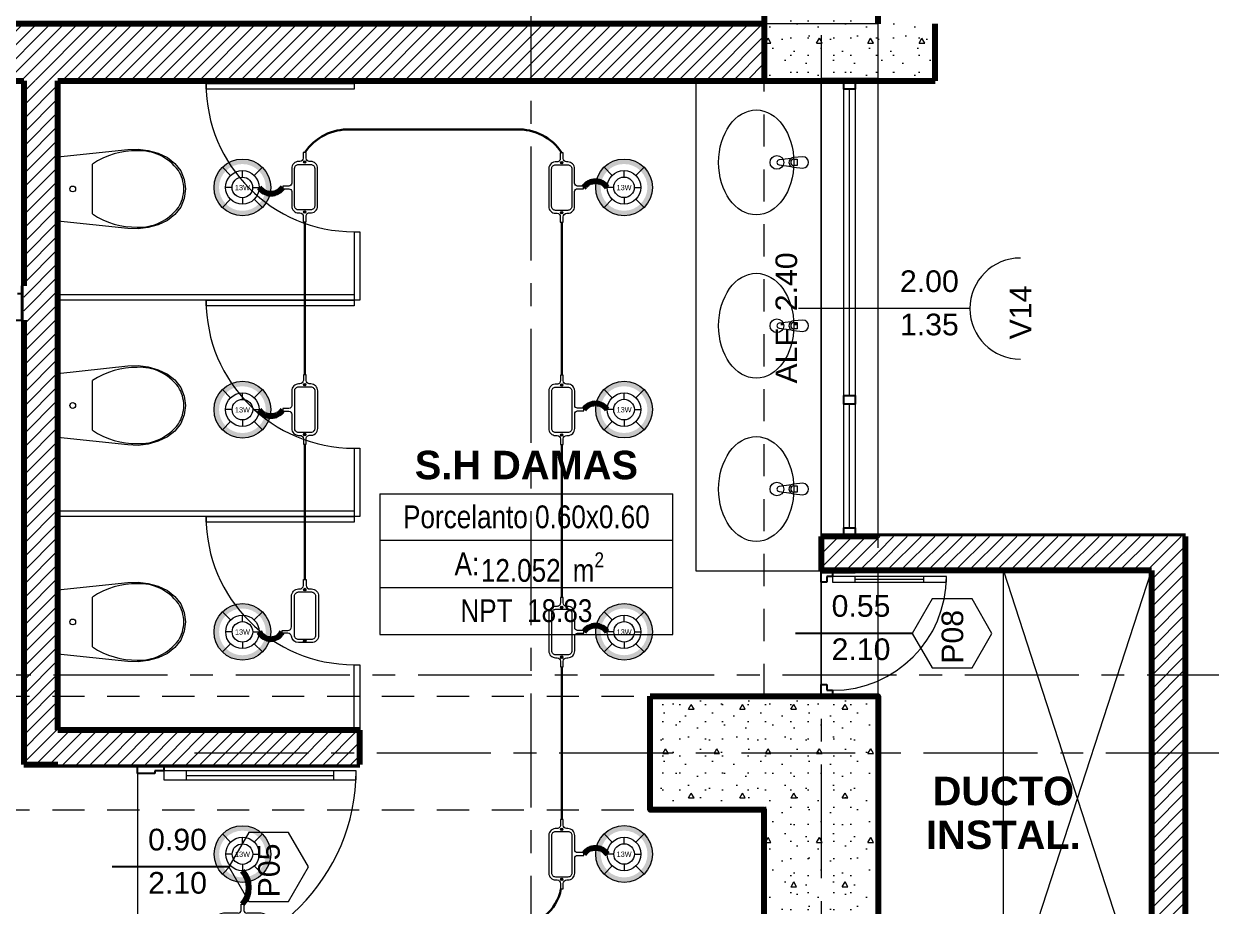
# Model space of a CAD drawing. Header units: inches. Extents: x -38 to 5698, y -33 to 92.
# Drawn here: x 417.82 to 423.03, y 16.48 to 20.35 of the extents above; entities that cross this region are included whole.
import ezdxf
from ezdxf.lldxf.tags import DXFTag

# ---------------------------------------------------------------- set-up
doc = ezdxf.new("R2010")
doc.units = ezdxf.units.IN
doc.header["$MEASUREMENT"] = 0
doc.set_wipeout_variables(frame=1)
for name, pattern in [('ACAD_ISO04W100', [30, 24, -3, 0, -3]), ('CONTINUA', [0]), ('Hidden Line', [0.195611, 0.141111, -0.0545]), ('Línea Oculta', [0.195611, 0.141111, -0.0545]), ('Punto & Raya', [0.65, 0.5, -0.075, 0, -0.075]), ('Wipeout_Contour', [1, 0, -1])]:
    doc.linetypes.add(name, pattern=pattern)
for name, color, linetype, lineweight in [('01 IE LUM LED AD DN570C', 1, 'Continuous', 13), ('ALUMBRADO_CONDUIT', 30, 'CONDUIT1', 30), ('Bancas', 1, 'Continuous', 13), ('CABLEADO EXT.', 3, 'PVCSUBT', 30), ('Simb_Alumbrado', 140, 'CONTINUA', 30)]:
    doc.layers.add(name, color=color, linetype=linetype, lineweight=lineweight)
for name, color, linetype in [('02 _ ARQ _ ALB _ Ejes Generales', 7, 'Continuous'), ('02 _ ARQ _ ZON _ Espacio.3D', 7, 'Continuous'), ('08 _ STR _ EXT _ 06 Columnas', 7, 'Continuous'), ('08 _ STR _ EXT _ 06 Elementos de Fachada', 7, 'Continuous'), ('08 _ STR _ EXT _ 07 Losa Aligerada', 7, 'Continuous'), ('08 _ STR _ EXT _ 09 Vigas', 7, 'Continuous'), ('Dibujo 2D - General', 7, 'Continuous'), ('Estructura - 04 MURO', 7, 'Continuous'), ('Interior - Sanitarios', 7, 'Continuous'), ('Marcador - Secciones', 251, 'Continuous'), ('Notas - Textos', 7, 'Continuous')]:
    doc.layers.add(name, color=color, linetype=linetype)
doc.styles.add('Estilo_Generado_4', font='swisse.ttf')
doc.styles.add('Estilo_Generado_8', font='arialbd.ttf')
doc.styles.add('Estilo_Generado_9', font='ARIALN.TTF')
doc.styles.add('{18b73a54-fa43-428c-adcb-c1c7bbdf2c84}', font='Simplex.shx')
tags = doc.linetypes.add('CONDUIT', pattern='A,1.5,-0.210535,["con",{18b73a54-fa43-428c-adcb-c1c7bbdf2c84},S=0.2,R=0,X=0,Y=-0.065594],-0.702384', length=2.412919).pattern_tags.tags
tags[6] = DXFTag(74, 10)
tags = doc.linetypes.add('CONDUIT1', pattern='A,1,-0.19772,["con",{18b73a54-fa43-428c-adcb-c1c7bbdf2c84},S=0.2,R=0,X=0,Y=-0.065594],-0.593642', length=1.791362).pattern_tags.tags
tags[6] = DXFTag(74, 10)
tags = doc.linetypes.add('PVCSUBT', pattern='A,0.6,-0.3,0.6,-0.075691,["PVC",Standard,S=0.2,R=0,X=0,Y=-0.093724],-0.621005', length=2.196696).pattern_tags.tags
tags[10] = DXFTag(74, 10)
pattern_1 = [(0, (370.00005, 6e-09), (0, 0.3897114), [0.024375, -0.200625]), (0, (370.11255, 0.19486), (0, 0.3897114), [0.024375, -0.200625]), (60, (370.00005, 6e-09), (-0.3375, 0.1948557), [0.024375, -0.200625]), (60, (370.22505, 6e-09), (-0.3375, 0.1948557), [0.024375, -0.200625]), (120, (370.02442, 6e-09), (0.3375, 0.1948557), [0.024375, -0.200625]), (120, (370.24942, 6e-09), (0.3375, 0.1948557), [0.024375, -0.200625]), (0, (370.00005, 0.0375), (0, 0.075), [0, -0.075, 0, -0.1125]), (45, (370.03755, 0.0375), (-0.05303301, 0.05303301), [0, -0.05625, 0, -0.09375])]
pattern_2 = [(45, (370.000046, 6e-09), (-0.030052038, 0.030052038), [])]

# ---------------------------------------------------------------- blocks, each defined once
blk = doc.blocks.new('LUM DN570C')
at = {"layer": '01 IE LUM LED AD DN570C'}
h = blk.add_hatch(color=256, dxfattribs=at)
edge = h.paths.add_edge_path()
edge.add_arc((0, 0), 0.1344, 0, 360)
edge = h.paths.add_edge_path(flags=17)
edge.add_arc((0, 0), 0.1108, 0, 360)
for p, q in [((-0.0561, 0.0563), (-0.0949, 0.0952)), ((0.0561, 0.0563), (0.0949, 0.0952)), ((-0.0561, -0.0563), (-0.0949, -0.0952)), ((0.0561, -0.0563), (0.0949, -0.0952))]:
    blk.add_line(p, q, dxfattribs=at)
at = {"layer": '01 IE LUM LED AD DN570C', "ltscale": 0.4}
for p, q in [((0, 0.0487), (0, 0.0795)), ((-0.0487, 0), (-0.0795, 0)), ((0.0487, 0), (0.0795, 0)), ((0, -0.0487), (0, -0.0795))]:
    blk.add_line(p, q, dxfattribs=at)
at = {"layer": '01 IE LUM LED AD DN570C'}
for radius in [0.1344, 0.0795]:
    blk.add_circle((0, 0), radius, dxfattribs=at)
at = {"layer": '01 IE LUM LED AD DN570C', "ltscale": 0.4}
blk.add_circle((0, 0), 0.0487, dxfattribs=at)
at = {"color": 1, "linetype": 'ByBlock', "lineweight": 80, "insert": (-0.0353, 0.0117), "char_height": 0.025, "width": 0.622217, "attachment_point": 1}
blk.add_mtext('13W ', dxfattribs=at)
blk = doc.blocks.new('oval t')
at = {"layer": 'Simb_Alumbrado', "lineweight": 13}
blk.add_lwpolyline([(0.0141, 0.0102, -0.414214), (0.0041, 0.0202), (0.0041, 0.0416), (-0.0056, 0.0416), (-0.0056, 0.0202, -0.414214), (-0.0156, 0.0102), (-0.0659, 0.0102, 0.414214), (-0.0899, -0.0138), (-0.0899, -0.0183, -0.414214), (-0.1019, -0.0303), (-0.1213, -0.0303), (-0.1213, -0.04), (-0.1016, -0.04, -0.451917), (-0.0897, -0.0535, 0.451917), (-0.0659, -0.0805), (0.0659, -0.0805, 0.414214), (0.0899, -0.0566), (0.0899, -0.0512, -0.398753), (0.1019, -0.0401), (0.1213, -0.0401), (0.1213, -0.0304), (0.1019, -0.0304, -0.368669), (0.0899, -0.0176), (0.0899, -0.0138, 0.414214), (0.0659, 0.0102), (0.0141, 0.0102)], format="xyb", dxfattribs=at)
blk.add_lwpolyline([(-0.0659, 0), (0.0659, 0, -0.414214), (0.0797, -0.0138), (0.0797, -0.0566, -0.414214), (0.0659, -0.0703), (-0.0659, -0.0703, -0.414214), (-0.0797, -0.0566), (-0.0797, -0.0138, -0.414214)], format="xyb", close=True, dxfattribs=at)
for points in [[(-0.0911, -0.0352), (-0.0828, -0.0352)], [(-0.0869, -0.031), (-0.0869, -0.0394)], [(0.0837, -0.0352), (0.0921, -0.0352)], [(0.0879, -0.031), (0.0879, -0.0394)]]:
    blk.add_lwpolyline(points, dxfattribs=at)
for centre in [(-0.0869, -0.0352), (0.0879, -0.0352)]:
    blk.add_circle(centre, 0.00419, dxfattribs=at)
blk = doc.blocks.new('CAJA OVAL TIPO L')
at = {"layer": 'Simb_Alumbrado', "lineweight": 13}
blk.add_lwpolyline([(-0.0491, -0.079), (-0.0491, -0.0343, -0.380413), (-0.0258, -0.0088), (-0.0258, -0.0088, 0.341426), (-0.0164, 0.0033), (-0.0164, 0.0236), (-0.0063, 0.0236), (-0.0063, 0.0033, 0.414214), (0.0063, -0.0092), (0.1138, -0.0092, -0.414214), (0.1388, -0.0343), (0.1388, -0.0382, 0.414214), (0.1513, -0.0508), (0.1716, -0.0508), (0.1716, -0.0609), (0.1513, -0.0609, 0.414214), (0.1388, -0.0734), (0.1388, -0.079, -0.414214), (0.1138, -0.104), (-0.0241, -0.104, -0.414214), (-0.0491, -0.079, 0.414214)], format="xyb", dxfattribs=at)
blk.add_lwpolyline([(-0.0241, -0.0199), (0.1138, -0.0199, -0.414214), (0.1282, -0.0343), (0.1282, -0.079, -0.414214), (0.1138, -0.0934), (-0.0241, -0.0934, -0.414214), (-0.0384, -0.079), (-0.0384, -0.0343, -0.414214)], format="xyb", close=True, dxfattribs=at)
for points in [[(-0.0483, -0.0558), (-0.0395, -0.0558)], [(-0.0439, -0.0514), (-0.0439, -0.0602)], [(0.1323, -0.0558), (0.1411, -0.0558)], [(0.1367, -0.0514), (0.1367, -0.0602)]]:
    blk.add_lwpolyline(points, dxfattribs=at)
for centre in [(-0.0439, -0.0558), (0.1367, -0.0558)]:
    blk.add_circle(centre, 0.00438, dxfattribs=at)
blk = doc.blocks.new('CAJA CONDULET TIPO X')
at = {"layer": 'Simb_Alumbrado', "lineweight": 13}
for p, q in [((78.5283, -4.1616), (78.5283, -4.1519)), ((78.5283, -4.1519), (78.5497, -4.1519)), ((78.5497, -4.1616), (78.5283, -4.1616))]:
    blk.add_line(p, q, dxfattribs=at)
for points in [[(78.6505, -4.1716, -0.414214), (78.6605, -4.1616), (78.6819, -4.1616), (78.6819, -4.1519), (78.6605, -4.1519, -0.414214), (78.6505, -4.1419), (78.6505, -4.0916, 0.414214), (78.6265, -4.0677), (78.6219, -4.0677, -0.414214), (78.6099, -4.0557), (78.6099, -4.0363), (78.6002, -4.0363), (78.6002, -4.056, -0.451917), (78.5867, -4.0678, 0.451917), (78.5597, -4.0916), (78.5597, -4.1419)], [(78.5597, -4.1716), (78.5597, -4.2235, 0.414214), (78.5837, -4.2475), (78.589, -4.2475, -0.334232), (78.6002, -4.2595), (78.6002, -4.2789), (78.6099, -4.2789), (78.6099, -4.2595, -0.455912), (78.6227, -4.2475), (78.6265, -4.2475, 0.414214), (78.6505, -4.2235), (78.6505, -4.1716)]]:
    blk.add_lwpolyline(points, format="xyb", dxfattribs=at)
for points in [[(78.6093, -4.0706), (78.6009, -4.0706)], [(78.6051, -4.0664), (78.6051, -4.0748)], [(78.6093, -4.2454), (78.6009, -4.2454)], [(78.6051, -4.2412), (78.6051, -4.2496)]]:
    blk.add_lwpolyline(points, dxfattribs=at)
blk.add_lwpolyline([(78.6403, -4.0916), (78.6403, -4.2235, -0.414214), (78.6265, -4.2373), (78.5837, -4.2373, -0.414214), (78.5699, -4.2235), (78.5699, -4.0916, -0.414214), (78.5837, -4.0779), (78.6265, -4.0779, -0.414214)], format="xyb", close=True, dxfattribs=at)
for centre in [(78.6051, -4.0706), (78.6051, -4.2454)]:
    blk.add_circle(centre, 0.00419, dxfattribs=at)
for centre, start, end in [((78.5497, -4.1419), 270, 0), ((78.5497, -4.1716), 0, 90)]:
    blk.add_arc(centre, 0.01, start, end, dxfattribs=at)

msp = doc.modelspace()

# ---------------------------------------------------------------- hatches: boundary and pattern name
at = {"layer": '08 _ STR _ EXT _ 06 Columnas', "linetype": 'Continuous', "lineweight": 9}
h = msp.add_hatch(dxfattribs=at)
h.set_pattern_fill('HORMIGÓN_EN_MASA_0002', style=0, pattern_type=2)
h.set_pattern_definition(pattern_1)
h.paths.add_polyline_path([(421.32, 20.1), (421.57, 20.1), (421.32, 20.35)])
h = msp.add_hatch(dxfattribs=at)
h.set_pattern_fill('HORMIGÓN_EN_MASA_0002', style=0, pattern_type=2)
h.set_pattern_definition(pattern_1)
h.paths.add_polyline_path([(421.32, 20.35), (421.57, 20.1), (421.57, 20.1), (421.57, 20.35)])
h = msp.add_hatch(dxfattribs=at)
h.set_pattern_fill('HORMIGÓN_EN_MASA_0002', style=0, pattern_type=2)
h.set_pattern_definition(pattern_1)
h.paths.add_polyline_path([(420.57, 17.4), (420.57, 16.9), (421.07, 16.9), (421.07, 16.4), (421.57, 16.4), (421.57, 17.4)])
at = {"layer": '08 _ STR _ EXT _ 06 Elementos de Fachada', "linetype": 'Continuous', "lineweight": 9}
h = msp.add_hatch(dxfattribs=at)
h.set_pattern_fill('HORMIGÓN_EN_MASA_0002', color=250, style=0, pattern_type=2)
h.set_pattern_definition(pattern_1)
h.paths.add_polyline_path([(421.57, 20.1), (421.82, 20.1), (421.82, 20.35), (421.57, 20.35)])

# ---------------------------------------------------------------- linework, layer by layer
at = {"layer": '02 _ ARQ _ ZON _ Espacio.3D', "color": 252, "linetype": 'Continuous', "lineweight": 13}
for p, q in [((419.3831, 18.2878), (419.3831, 17.6701)), ((419.3831, 18.2878), (420.6694, 18.2878)), ((420.6694, 17.6701), (420.6694, 18.2878)), ((420.6694, 18.0819), (419.3831, 18.0819)), ((419.3831, 17.876), (420.6694, 17.876)), ((419.3831, 17.6701), (420.6694, 17.6701))]:
    msp.add_line(p, q, dxfattribs=at)
at = {"layer": '02 _ ARQ _ ZON _ Espacio.3D', "color": 254, "linetype": 'Continuous', "lineweight": 0, "flags": 128}
msp.add_lwpolyline([(390.07, 17.4), (414.57, 17.4), (414.57, 16.25), (415.77, 16.25), (415.77, 15.5372), (417.42, 15.5372), (417.42, 15.1499), (418.32, 15.1499), (418.3204, 17.1), (417.82, 17.1), (417.82, 19.05), (415.6804, 19.05), (415.6804, 20.35)], dxfattribs=at)
at = {"layer": '02 _ ARQ _ ZON _ Espacio.3D', "color": 9, "linetype": 'Continuous', "lineweight": 5, "flags": 128}
msp.add_lwpolyline([(417.97, 20.1), (417.97, 17.2499), (419.295, 17.2499), (419.295, 17.0999), (418.32, 17.0999), (418.32, 16.1999), (421.32, 16.1999), (421.32, 16.4), (421.07, 16.4), (421.07, 16.9), (420.57, 16.9), (420.57, 17.4), (421.32, 17.4), (421.32, 20.1)], close=True, dxfattribs=at)
at = {"layer": '08 _ STR _ EXT _ 06 Columnas', "color": 7, "linetype": 'Continuous', "lineweight": 80, "flags": 128}
for points in [[(421.32, 20.1), (421.57, 20.1)], [(421.57, 20.1), (421.57, 20.1)]]:
    msp.add_lwpolyline(points, dxfattribs=at)
msp.add_lwpolyline([(420.57, 17.4), (421.57, 17.4), (421.57, 16.4), (421.07, 16.4), (421.07, 16.9), (420.57, 16.9)], close=True, dxfattribs=at)
at = {"layer": '08 _ STR _ EXT _ 06 Elementos de Fachada', "color": 7, "linetype": 'Continuous', "lineweight": 80, "flags": 128}
for points in [[(421.82, 20.1), (421.82, 20.35)], [(421.57, 20.1), (421.82, 20.1)]]:
    msp.add_lwpolyline(points, dxfattribs=at)
at = {"layer": '08 _ STR _ EXT _ 07 Losa Aligerada', "color": 254, "linetype": 'Continuous', "lineweight": 18, "flags": 128}
for points in [[(397.1712, 7.2), (407.07, 7.2), (407.07, 6.8828), (408.0698, 6.8828), (408.0698, 4.1), (413.5698, 4.1), (413.5698, 6.8828), (414.57, 6.8828), (414.57, 7.2038), (421.57, 7.2038), (421.57, 15.1499), (421.57, 15.1499), (421.57, 15.7999), (421.57, 15.7999), (421.57, 20.35), (416.6701, 20.35), (416.6701, 22.35), (416.6701, 22.6), (416.6701, 24.5), (416.6701, 24.75), (416.6701, 26.75), (421.57, 26.75), (421.57, 39.9)], [(421.57, 15.7999), (422.77, 15.7999), (422.77, 15.1499), (421.57, 15.1499), (421.57, 14.9999), (422.92, 14.9999), (422.92, 18.1001), (421.57, 18.1001)]]:
    msp.add_lwpolyline(points, dxfattribs=at)
msp.add_lwpolyline([(422.12, 17.9499), (422.77, 17.9499), (422.77, 15.9499), (422.12, 15.9499)], close=True, dxfattribs=at)
at = {"layer": '08 _ STR _ EXT _ 09 Vigas', "color": 251, "linetype": 'Hidden Line', "lineweight": 13}
for p in [(414.57, 16.9), (421.07, 7.7)]:
    msp.add_line(p, (421.07, 16.9), dxfattribs=at)
at = {"layer": 'ALUMBRADO_CONDUIT', "color": 30, "lineweight": 30, "ltscale": 0.4, "true_color": 0xf26722}
for p, q in [((419.2537, 19.886), (419.9816, 19.886)), ((419.0537, 18.8087), (419.0537, 19.4806)), ((419.0537, 17.911), (419.0537, 18.5044))]:
    msp.add_line(p, q, dxfattribs=at)
for points in [[(420.1816, 18.808), (420.1816, 19.4789)], [(420.1816, 17.8328), (420.1816, 18.5037)], [(420.1817, 16.8577), (420.1817, 17.5286)]]:
    msp.add_lwpolyline(points, dxfattribs=at)
msp.add_lwpolyline([(418.9312, 16.3902), (419.9818, 16.3911, 0.359584), (420.1781, 16.5535)], format="xyb", dxfattribs=at)
for centre, radius, start, end in [((419.2434, 19.6581), 0.2281, 87.4093, 146.2463), ((419.9929, 19.662), 0.2242, 32.6664, 92.8699)]:
    msp.add_arc(centre, radius, start, end, dxfattribs=at)
at = {"layer": 'CABLEADO EXT.', "color": 3, "lineweight": 80}
for centre, radius, start, end in [((420.3294, 19.5943), 0.0641, 36.0183, 143.9817), ((418.9051, 19.6694), 0.0641, 216.0183, 323.9817), ((420.3296, 18.6192), 0.0641, 36.0183, 143.9817), ((418.9053, 18.6932), 0.0641, 216.0183, 323.9817), ((418.9038, 17.7054), 0.0556, 205.4571, 334.5429), ((420.3297, 17.644), 0.0641, 36.0183, 143.9817), ((420.3298, 16.6689), 0.0641, 36.0183, 143.9817), ((418.7003, 16.5595), 0.1083, 317.4287, 42.5713)]:
    msp.add_arc(centre, radius, start, end, dxfattribs=at)
at = {"layer": 'Estructura - 04 MURO', "color": 251, "linetype": 'Línea Oculta', "lineweight": 13}
msp.add_line((421.52, 20.35), (421.37, 20.35), dxfattribs=at)
at = {"layer": 'Estructura - 04 MURO', "color": 7, "linetype": 'Continuous', "lineweight": 80}
for p, q in [((421.57, 20.1), (421.32, 20.1)), ((417.82, 19.05), (417.82, 19.2)), ((421.32, 17.4), (421.47, 17.4))]:
    msp.add_line(p, q, dxfattribs=at)
at = {"layer": 'Estructura - 04 MURO', "color": 165, "linetype": 'Continuous', "lineweight": 25}
for p, q in [((421.42, 20.0625), (421.42, 20.1)), ((421.47, 20.1), (421.47, 20.0625)), ((421.47, 20.0625), (421.42, 20.0625)), ((417.82, 19.165), (417.792, 19.165)), ((417.82, 19.05), (417.82, 19.165)), ((417.78, 19.05), (417.82, 19.05)), ((421.42, 18.6813), (421.42, 18.7188)), ((421.42, 18.7188), (421.47, 18.7188)), ((421.47, 18.7188), (421.47, 18.6813)), ((421.47, 18.6813), (421.42, 18.6813)), ((421.42, 18.1376), (421.47, 18.1376)), ((421.345, 17.9001), (421.32, 17.9001)), ((421.32, 17.45), (421.345, 17.45)), ((421.32, 17.4), (421.32, 17.45)), ((421.345, 17.45), (421.345, 17.425)), ((421.345, 17.425), (421.37, 17.425)), ((421.37, 17.425), (421.37, 17.4)), ((421.37, 17.4), (421.32, 17.4)), ((418.32, 17.0999), (418.435, 17.0999)), ((418.32, 17.0599), (418.32, 17.0999)), ((418.435, 17.0999), (418.435, 17.0719)), ((418.395, 17.0599), (418.32, 17.0599)), ((418.435, 17.0719), (418.395, 17.0719)), ((418.395, 17.0719), (418.395, 17.0599))]:
    msp.add_line(p, q, dxfattribs=at)
at = {"layer": 'Estructura - 04 MURO', "color": 165, "linetype": 'Continuous', "lineweight": 15}
for p, q in [((421.42, 18.7188), (421.42, 20.0625)), ((421.445, 18.7188), (421.445, 20.0625)), ((421.47, 20.0625), (421.47, 18.7188)), ((421.9731, 19.1), (421.22, 19.1)), ((421.42, 18.1376), (421.42, 18.6813)), ((421.445, 18.1376), (421.445, 18.6813)), ((421.47, 18.6813), (421.47, 18.1376)), ((421.37, 17.9001), (421.8701, 17.9001)), ((419.279, 17.0719), (418.435, 17.0719)), ((418.435, 17.0719), (418.435, 17.0319)), ((418.535, 17.0319), (418.535, 17.0719)), ((419.179, 17.0719), (419.179, 17.0319)), ((419.279, 17.0319), (419.279, 17.0719)), ((418.435, 17.0319), (419.279, 17.0319))]:
    msp.add_line(p, q, dxfattribs=at)
at = {"layer": 'Estructura - 04 MURO', "color": 152, "linetype": 'Continuous', "lineweight": 25}
for p, q in [((421.72, 17.675), (421.2075, 17.675)), ((418.72, 16.6499), (418.2075, 16.6499))]:
    msp.add_line(p, q, dxfattribs=at)
at = {"layer": 'Estructura - 04 MURO', "color": 251, "linetype": 'Continuous', "lineweight": 13, "flags": 128}
msp.add_lwpolyline([(422.195, 19.322, 1), (422.195, 18.8781)], format="xyb", dxfattribs=at)
at = {"layer": 'Estructura - 04 MURO', "color": 165, "linetype": 'Continuous', "lineweight": 15, "flags": 128}
for points in [[(421.47, 17.9126), (421.7701, 17.9126)], [(418.535, 17.0519), (419.179, 17.0519)]]:
    msp.add_lwpolyline(points, dxfattribs=at)
at = {"layer": 'Estructura - 04 MURO', "color": 251, "linetype": 'Continuous', "lineweight": 13, "flags": 128}
for points in [[(422.07, 17.675), (421.9825, 17.8266), (421.8075, 17.8266), (421.72, 17.675), (421.8075, 17.5235), (421.9825, 17.5235)], [(419.07, 16.6499), (418.9825, 16.8015), (418.8075, 16.8015), (418.72, 16.6499), (418.8075, 16.4984), (418.9825, 16.4984)]]:
    msp.add_lwpolyline(points, close=True, dxfattribs=at)
at = {"layer": 'Estructura - 04 MURO', "color": 175, "linetype": 'Continuous', "lineweight": 15}
msp.add_arc((418.435, 17.0719), 0.844, 270, 360, dxfattribs=at)
at = {"layer": 'Interior - Sanitarios', "color": 205, "linetype": 'Continuous', "lineweight": 13}
for p, q in [((420.77, 20.0999), (420.77, 17.9499)), ((420.77, 20.0999), (421.32, 20.0999)), ((421.32, 20.0999), (421.32, 17.9499)), ((421.2002, 19.7552), (421.2151, 19.7552)), ((421.2151, 19.7552), (421.2151, 19.728)), ((421.2151, 19.728), (421.2002, 19.728)), ((421.2002, 19.0385), (421.2151, 19.0385)), ((421.2151, 19.0385), (421.2151, 19.0113)), ((421.2151, 19.0113), (421.2002, 19.0113)), ((421.2002, 18.3219), (421.2151, 18.3219)), ((421.2151, 18.3219), (421.2151, 18.2947)), ((421.2151, 18.2947), (421.2002, 18.2947)), ((420.77, 17.9499), (421.32, 17.9499))]:
    msp.add_line(p, q, dxfattribs=at)
at = {"layer": 'Interior - Sanitarios', "color": 251, "linetype": 'Continuous', "lineweight": 13}
for p, q in [((418.1214, 19.6249), (418.1214, 19.7339)), ((418.1214, 19.516), (418.1214, 19.6249)), ((418.1214, 18.6749), (418.1214, 18.7839)), ((418.1214, 18.566), (418.1214, 18.6749)), ((418.1214, 17.7249), (418.1214, 17.8339)), ((418.1214, 17.616), (418.1214, 17.7249))]:
    msp.add_line(p, q, dxfattribs=at)
at = {"layer": 'Interior - Sanitarios', "color": 175, "linetype": 'Continuous', "lineweight": 13}
for p, q in [((419.27, 19.4374), (419.295, 19.4374)), ((419.27, 19.4374), (419.27, 19.1374)), ((419.295, 19.4374), (419.295, 19.1374)), ((419.27, 18.4874), (419.295, 18.4874)), ((419.27, 18.4874), (419.27, 18.1874)), ((419.295, 18.4874), (419.295, 18.1874))]:
    msp.add_line(p, q, dxfattribs=at)
at = {"layer": 'Interior - Sanitarios', "color": 7, "linetype": 'Continuous', "lineweight": 13, "flags": 128}
for points in [[(419.27, 20.0624), (418.62, 20.0624), (418.62, 20.0874), (419.27, 20.0874)], [(419.27, 19.1124), (418.62, 19.1124), (418.62, 19.1374), (419.27, 19.1374)], [(419.27, 18.1624), (418.62, 18.1624), (418.62, 18.1874), (419.27, 18.1874)]]:
    msp.add_lwpolyline(points, close=True, dxfattribs=at)
at = {"layer": 'Interior - Sanitarios', "color": 175, "linetype": 'Continuous', "lineweight": 13, "flags": 128}
for points in [[(419.295, 20.0874), (419.27, 20.0874), (419.27, 20.0999), (419.295, 20.0999)], [(419.295, 17.2499), (419.27, 17.2499), (419.27, 17.5374), (419.295, 17.5374)]]:
    msp.add_lwpolyline(points, close=True, dxfattribs=at)
at = {"layer": 'Interior - Sanitarios', "color": 251, "linetype": 'Continuous', "lineweight": 13, "flags": 128}
for points in [[(418.3668, 19.7944), (418.4103, 19.7819), (418.4514, 19.7629), (418.4839, 19.7373), (418.5089, 19.7043), (418.5246, 19.666), (418.53, 19.6249), (418.5246, 19.5839), (418.5089, 19.5456), (418.4839, 19.5125), (418.4514, 19.4869), (418.4103, 19.4679), (418.3668, 19.4555), (418.3218, 19.45), (418.2766, 19.4516), (417.97, 19.484), (417.97, 19.7659), (418.2766, 19.7983), (418.3218, 19.7998)], [(418.3668, 18.8444), (418.4103, 18.8319), (418.4514, 18.8129), (418.4839, 18.7873), (418.5089, 18.7543), (418.5246, 18.716), (418.53, 18.6749), (418.5246, 18.6339), (418.5089, 18.5956), (418.4839, 18.5625), (418.4514, 18.5369), (418.4103, 18.5179), (418.3668, 18.5055), (418.3218, 18.5), (418.2766, 18.5016), (417.97, 18.534), (417.97, 18.8159), (418.2766, 18.8483), (418.3218, 18.8498)], [(418.3668, 17.8944), (418.4103, 17.8819), (418.4514, 17.8629), (418.4839, 17.8373), (418.5089, 17.8043), (418.5246, 17.766), (418.53, 17.7249), (418.5246, 17.6839), (418.5089, 17.6456), (418.4839, 17.6125), (418.4514, 17.5869), (418.4103, 17.5679), (418.3668, 17.5555), (418.3218, 17.55), (418.2766, 17.5516), (417.97, 17.584), (417.97, 17.8659), (418.2766, 17.8983), (418.3218, 17.8998)]]:
    msp.add_lwpolyline(points, close=True, dxfattribs=at)
at = {"layer": 'Interior - Sanitarios', "color": 205, "linetype": 'Continuous', "lineweight": 13, "flags": 128}
for points in [[(421.24, 19.7666), (421.1981, 19.7626, 0.12102), (421.1886, 19.7593), (421.1356, 19.7527, 0.882566), (421.1356, 19.7305), (421.1886, 19.7239, 0.12102), (421.1981, 19.7206), (421.24, 19.7166, 1)], [(421.24, 19.0499), (421.1981, 19.0459, 0.12102), (421.1886, 19.0427), (421.1356, 19.036, 0.882566), (421.1356, 19.0138), (421.1886, 19.0072, 0.12102), (421.1981, 19.0039), (421.24, 18.9999, 1)], [(421.24, 18.3333), (421.1981, 18.3293, 0.12102), (421.1886, 18.326), (421.1356, 18.3194, 0.882566), (421.1356, 18.2972), (421.1886, 18.2905, 0.12102), (421.1981, 18.2873), (421.24, 18.2833, 1)]]:
    msp.add_lwpolyline(points, format="xyb", close=True, dxfattribs=at)
at = {"layer": 'Interior - Sanitarios', "color": 175, "linetype": 'Continuous', "lineweight": 13, "flags": 128}
for points in [[(417.97, 19.1374), (417.97, 19.1624), (419.27, 19.1624)], [(417.97, 18.1874), (417.97, 18.2124), (419.27, 18.2124)]]:
    msp.add_lwpolyline(points, dxfattribs=at)
at = {"layer": 'Interior - Sanitarios', "color": 205, "linetype": 'Continuous', "lineweight": 13}
for centre in [(421.1261, 19.7416), (421.1261, 19.0249), (421.1261, 18.3083)]:
    msp.add_circle(centre, 0.03, dxfattribs=at)
at = {"layer": 'Interior - Sanitarios', "color": 251, "linetype": 'Continuous', "lineweight": 13}
for centre in [(418.035, 19.6249), (418.035, 18.6749), (418.035, 17.7249)]:
    msp.add_circle(centre, 0.0127, dxfattribs=at)
at = {"layer": 'Interior - Sanitarios', "color": 175, "linetype": 'Continuous', "lineweight": 13}
for centre, radius, start, end in [((419.27, 20.0874), 0.65, 180, 270), ((421.2, 19.7416), 0.0211, 122.771, 237.229), ((421.2002, 19.7416), 0.0136, 90, 270), ((419.27, 19.1374), 0.65, 180, 270), ((421.2, 19.0249), 0.0211, 122.771, 237.229), ((421.2002, 19.0249), 0.0136, 90, 270), ((421.2, 18.3083), 0.0211, 122.771, 237.229), ((421.2002, 18.3083), 0.0136, 90, 270), ((419.27, 18.1874), 0.65, 180, 270)]:
    msp.add_arc(centre, radius, start, end, dxfattribs=at)
at = {"layer": 'Interior - Sanitarios', "color": 205, "linetype": 'Continuous', "lineweight": 13}
for centre in [(421.035, 19.7416), (421.035, 19.0249), (421.035, 18.3083)]:
    msp.add_ellipse(centre, major_axis=(0, 0.23), ratio=0.717391, dxfattribs=at)
at = {"layer": 'Interior - Sanitarios', "color": 251, "linetype": 'Continuous', "lineweight": 13}
for centre, major_axis, start_param, end_param in [((418.3095, 19.3668), (0, 0.4253), 6.259569, 6.81259), ((418.3308, 19.5355), (0, 0.2569), 5.438328, 6.338917), ((418.4012, 19.6241), (0, 0.1385), 4.71825, 5.344893), ((418.4012, 19.6257), (0, 0.1385), 4.079884, 4.706528), ((418.3095, 19.883), (0, 0.4253), 2.61219, 3.165211), ((418.3308, 19.7144), (0, 0.2569), 3.085865, 3.986454), ((418.3095, 18.4168), (0, 0.4253), 6.259569, 6.81259), ((418.3308, 18.5855), (0, 0.2569), 5.438328, 6.338917), ((418.4012, 18.6741), (0, 0.1385), 4.71825, 5.344893), ((418.4012, 18.6757), (0, 0.1385), 4.079884, 4.706528), ((418.3095, 18.933), (0, 0.4253), 2.61219, 3.165211), ((418.3308, 18.7644), (0, 0.2569), 3.085865, 3.986454), ((418.3095, 17.4668), (0, 0.4253), 6.259569, 6.81259), ((418.3308, 17.6355), (0, 0.2569), 5.438328, 6.338917), ((418.4012, 17.7241), (0, 0.1385), 4.71825, 5.344893), ((418.4012, 17.7257), (0, 0.1385), 4.079884, 4.706528), ((418.3308, 17.8144), (0, 0.2569), 3.085865, 3.986454), ((418.3095, 17.983), (0, 0.4253), 2.61219, 3.165211)]:
    msp.add_ellipse(centre, major_axis=major_axis, ratio=0.875546, start_param=start_param, end_param=end_param, dxfattribs=at)

# ---------------------------------------------------------------- block references
at = {"xscale": 1.253906979044094, "yscale": 1.253906979044094, "zscale": 1.253906979044094, "rotation": 270}
msp.add_blockref('CAJA CONDULET TIPO X', (423.9923, 114.9535), dxfattribs=at)
at = {"layer": '01 IE LUM LED AD DN570C', "color": 1, "lineweight": 5, "xscale": 0.9263905751172247, "yscale": 0.9263905751172247, "zscale": 0.9263905751172247}
for p in [(418.7797, 19.6318), (420.4549, 19.632), (418.7798, 18.6566), (420.455, 18.6568), (418.78, 17.6815), (420.4551, 17.6817), (418.7801, 16.7064), (420.4552, 16.7066)]:
    msp.add_blockref('LUM DN570C', p, dxfattribs=at)
at = {"layer": 'ALUMBRADO_CONDUIT', "linetype": 'CONDUIT', "lineweight": 30, "xscale": 1.253906979044094, "yscale": 1.253906979044094, "zscale": 1.253906979044094, "rotation": 90}
msp.add_blockref('CAJA OVAL TIPO L', (418.9836, 17.6957), dxfattribs=at)
at = {"layer": 'Bancas', "color": 252, "true_color": 0x939598, "xscale": 1.253906979044094, "yscale": 1.253906979044094, "zscale": 1.253906979044094}
for p, rotation in [((419.0091, 19.6328), 90), ((420.2254, 19.631), 270), ((419.0093, 18.6566), 90), ((420.2256, 18.6559), 270), ((420.2257, 17.6807), 270), ((420.2258, 16.7056), 270)]:
    msp.add_blockref('oval t', p, dxfattribs=dict(at, rotation=rotation))

# ---------------------------------------------------------------- texts
at = {"layer": '02 _ ARQ _ ZON _ Espacio.3D', "color": 252, "lineweight": 25, "attachment_point": 2}
for s, insert, char_height, style in [('\\A1;{\\pqc;\\pt0;\\fArial|b1|i0|c0|p34;S.H DAMAS}', (420.0263, 18.4762), 0.125, 'Estilo_Generado_8'), ('\\A1;{\\pqc;\\pt0;\\fArial Narrow|b0|i0|c0|p34;Porcelanto 0.60x0.60}', (420.0263, 18.2363), 0.1, 'Estilo_Generado_9'), ('\\A1;{\\pqc;\\pt0;\\fArial Narrow|b0|i0|c0|p34;A: }', (419.7651, 18.03), 0.1, 'Estilo_Generado_9'), ('\\A1;{\\pqc;\\pt0,0.3;\\fArial Narrow|b0|i0|c0|p34;12.052\\fArial Narrow|b0|i0|c0|p34;\\A1{\\H.66x;\\S^  ;}\\fArial Narrow|b0|i0|c0|p34; m\\fArial Narrow|b0|i0|c0|p34;\\A1{\\H.66x;\\S2^  ;}}', (420.0968, 18.0304), 0.1, 'Estilo_Generado_9'), ('\\A1;{\\pqc;\\pt0;\\fArial Narrow|b0|i0|c0|p34;NPT  18.83}', (420.0263, 17.8246), 0.1, 'Estilo_Generado_9')]:
    msp.add_mtext(s, dxfattribs=dict(at, insert=insert, char_height=char_height, style=style))
at = {"layer": 'Estructura - 04 MURO', "color": 251, "lineweight": 25, "char_height": 0.095, "attachment_point": 7, "style": 'Estilo_Generado_4'}
for s, insert, rotation in [('\\A1;{\\pql;\\pt0;\\fSwis721 Ex BT|b0|i0|c0|p34;ALF: 2.40\\fSwis721 Ex BT|b0|i0|c0|p34;\\A1{\\H.66x;\\S^  ;}\\fSwis721 Ex BT|b0|i0|c0|p34;\\fSwis721 Ex BT|b0|i0|c0|p34;}', (421.2425, 18.7713), 90), ('\\A1;{\\pql;\\pt0;\\fSwis721 Ex BT|b0|i0|c0|p34;V14\\fSwis721 Ex BT|b0|i0|c0|p34;\\fSwis721 Ex BT|b0|i0|c0|p34;\\fSwis721 Ex BT|b0|i0|c0|p34;}', (422.2425, 18.965), 90), ('\\A1;{\\pql;\\pt0;\\fSwis721 Ex BT|b0|i0|c0|p34;P08\\fSwis721 Ex BT|b0|i0|c0|p34;\\fSwis721 Ex BT|b0|i0|c0|p34;\\fSwis721 Ex BT|b0|i0|c0|p34;}', (421.945, 17.5417), 90), ('\\A1;{\\pql;\\pt0;\\fSwis721 Ex BT|b0|i0|c0|p34;0.90\\fSwis721 Ex BT|b0|i0|c0|p34;\\A1{\\H.66x;\\S^  ;}\\fSwis721 Ex BT|b0|i0|c0|p34;\\fSwis721 Ex BT|b0|i0|c0|p34;}', (418.366, 16.6948), 360), ('\\A1;{\\pql;\\pt0;\\fSwis721 Ex BT|b0|i0|c0|p34;P05\\fSwis721 Ex BT|b0|i0|c0|p34;\\fSwis721 Ex BT|b0|i0|c0|p34;\\fSwis721 Ex BT|b0|i0|c0|p34;}', (418.945, 16.5166), 90), ('\\A1;{\\pql;\\pt0;\\fSwis721 Ex BT|b0|i0|c0|p34;2.10\\fSwis721 Ex BT|b0|i0|c0|p34;\\A1{\\H.66x;\\S^  ;}\\fSwis721 Ex BT|b0|i0|c0|p34;\\fSwis721 Ex BT|b0|i0|c0|p34;}', (418.366, 16.505), 360)]:
    msp.add_mtext(s, dxfattribs=dict(at, insert=insert, rotation=rotation))
for s, insert in [('\\A1;{\\pql;\\pt0;\\fSwis721 Ex BT|b0|i0|c0|p34;2.00\\fSwis721 Ex BT|b0|i0|c0|p34;\\A1{\\H.66x;\\S^  ;}\\fSwis721 Ex BT|b0|i0|c0|p34;\\fSwis721 Ex BT|b0|i0|c0|p34;}', (421.666, 19.1451)), ('\\A1;{\\pql;\\pt0;\\fSwis721 Ex BT|b0|i0|c0|p34;1.35\\fSwis721 Ex BT|b0|i0|c0|p34;\\A1{\\H.66x;\\S^  ;}\\fSwis721 Ex BT|b0|i0|c0|p34;\\fSwis721 Ex BT|b0|i0|c0|p34;}', (421.666, 18.9551)), ('\\A1;{\\pql;\\pt0;\\fSwis721 Ex BT|b0|i0|c0|p34;0.55\\fSwis721 Ex BT|b0|i0|c0|p34;\\A1{\\H.66x;\\S^  ;}\\fSwis721 Ex BT|b0|i0|c0|p34;\\fSwis721 Ex BT|b0|i0|c0|p34;}', (421.366, 17.7201)), ('\\A1;{\\pql;\\pt0;\\fSwis721 Ex BT|b0|i0|c0|p34;2.10\\fSwis721 Ex BT|b0|i0|c0|p34;\\A1{\\H.66x;\\S^  ;}\\fSwis721 Ex BT|b0|i0|c0|p34;\\fSwis721 Ex BT|b0|i0|c0|p34;}', (421.366, 17.5301))]:
    msp.add_mtext(s, dxfattribs=dict(at, insert=insert))
at = {"layer": 'Notas - Textos', "color": 251, "linetype": 'Continuous', "lineweight": 25, "insert": (422.12, 17.046), "char_height": 0.125, "attachment_point": 2, "line_spacing_factor": 0.924085, "style": 'Estilo_Generado_8'}
msp.add_mtext('\\A1;{\\pqc;\\fArial|b1|i0|c0|p34;DUCTO \\P\\pqc;\\fArial|b1|i0|c0|p34;INSTAL.}', dxfattribs=at)

# ---------------------------------------------------------------- next in the draw order: wipeouts: each hides what was drawn before it
at = {"color": 254, "linetype": 'Wipeout_Contour', "lineweight": 0, "ltscale": 13058.995794}
msp.add_wipeout([(415.8304, 20.1), (421.07, 20.1), (421.07, 20.35), (415.8304, 20.35)], dxfattribs=at).dxf.layer = 'Estructura - 04 MURO'
at = {"color": 254, "linetype": 'Wipeout_Contour', "lineweight": 0, "ltscale": 13070.923316}
msp.add_wipeout([(421.32, 17.9501), (421.57, 17.9501), (421.57, 18.1001), (421.32, 18.1001)], dxfattribs=at).dxf.layer = 'Estructura - 04 MURO'
at = {"color": 254, "linetype": 'Wipeout_Contour', "lineweight": 0, "ltscale": 9792.100888}
msp.add_wipeout([(417.97, 17.2499), (417.82, 17.0999), (417.97, 17.0999)], dxfattribs=at).dxf.layer = 'Estructura - 04 MURO'

# ---------------------------------------------------------------- next in the draw order: hatches: boundary and pattern name
at = {"layer": '08 _ STR _ EXT _ 06 Columnas', "linetype": 'Continuous', "lineweight": 9}
h = msp.add_hatch(dxfattribs=at)
h.set_pattern_fill('HORMIGÓN_EN_MASA_0002', style=0, pattern_type=2)
h.set_pattern_definition(pattern_1)
h.paths.add_polyline_path([(421.07, 20.7), (421.07, 20.1), (421.32, 20.1), (421.32, 20.35), (421.57, 20.35), (421.57, 20.7)])
at = {"layer": 'Estructura - 04 MURO', "linetype": 'Continuous', "lineweight": 5}
h = msp.add_hatch(dxfattribs=at)
h.set_pattern_fill('LADRILLO_COMÚN_0002', color=252, style=0, pattern_type=2)
h.set_pattern_definition(pattern_2)
h.paths.add_polyline_path([(415.8304, 20.1), (421.07, 20.1), (421.07, 20.35), (415.8304, 20.35)])
h = msp.add_hatch(dxfattribs=at)
h.set_pattern_fill('LADRILLO_COMÚN_0002', color=252, style=0, pattern_type=2)
h.set_pattern_definition(pattern_2)
h.paths.add_polyline_path([(421.32, 17.9501), (421.57, 17.9501), (421.57, 18.1001), (421.32, 18.1001)])
h = msp.add_hatch(dxfattribs=at)
h.set_pattern_fill('LADRILLO_COMÚN_0002', color=252, style=0, pattern_type=2)
h.set_pattern_definition(pattern_2)
h.paths.add_polyline_path([(417.97, 17.2499), (417.82, 17.0999), (417.97, 17.0999)])

# ---------------------------------------------------------------- next in the draw order: linework, layer by layer
at = {"layer": '02 _ ARQ _ ALB _ Ejes Generales', "color": 251, "linetype": 'Punto & Raya', "lineweight": 13}
msp.add_line((421.32, 45.9), (421.32, 2.05), dxfattribs=at)
at = {"layer": '08 _ STR _ EXT _ 06 Columnas', "color": 7, "linetype": 'Continuous', "lineweight": 80, "flags": 128}
msp.add_lwpolyline([(421.57, 20.35), (421.57, 20.7), (421.07, 20.7), (421.07, 20.1), (421.32, 20.1)], dxfattribs=at)
at = {"layer": '08 _ STR _ EXT _ 09 Vigas', "color": 251, "linetype": 'Hidden Line', "lineweight": 13}
msp.add_line((421.07, 17.4), (421.07, 29.7), dxfattribs=at)
at = {"layer": 'Estructura - 04 MURO', "color": 165, "linetype": 'Continuous', "lineweight": 15}
for p, q in [((421.32, 18.1001), (421.32, 20.1)), ((421.57, 18.1001), (421.57, 20.1)), ((421.37, 17.9251), (421.37, 17.9001)), ((421.47, 17.9001), (421.47, 17.9251))]:
    msp.add_line(p, q, dxfattribs=at)
at = {"layer": 'Estructura - 04 MURO', "color": 7, "linetype": 'Continuous', "lineweight": 80}
for p, q in [((422.92, 18.1001), (421.32, 18.1001)), ((421.32, 17.9501), (421.47, 17.9501))]:
    msp.add_line(p, q, dxfattribs=at)
at = {"layer": 'Estructura - 04 MURO', "color": 165, "linetype": 'Continuous', "lineweight": 25}
for p, q in [((421.42, 18.1001), (421.42, 18.1376)), ((421.47, 18.1376), (421.47, 18.1001)), ((421.32, 17.9501), (421.37, 17.9501)), ((421.32, 17.9001), (421.32, 17.9501)), ((421.37, 17.9501), (421.37, 17.9251)), ((421.37, 17.9251), (421.345, 17.9251)), ((421.345, 17.9251), (421.345, 17.9001))]:
    msp.add_line(p, q, dxfattribs=at)
at = {"layer": 'Estructura - 04 MURO', "color": 7, "linetype": 'Continuous', "lineweight": 80, "flags": 128}
for points in [[(421.07, 20.35), (415.6804, 20.35)], [(415.8304, 20.1), (417.82, 20.1)], [(417.97, 20.1), (421.07, 20.1)], [(421.32, 18.1001), (421.32, 17.9501)]]:
    msp.add_lwpolyline(points, dxfattribs=at)
at = {"layer": 'Marcador - Secciones', "color": 251, "linetype": 'Punto & Raya', "lineweight": 13}
msp.add_line((420.0454, 46.2111), (420.0454, 0.9472), dxfattribs=at)

# ---------------------------------------------------------------- next in the draw order: wipeouts: each hides what was drawn before it
at = {"color": 254, "linetype": 'Wipeout_Contour', "lineweight": 0, "ltscale": 13056.739411}
msp.add_wipeout([(417.82, 20.1), (417.82, 17.2499), (417.97, 17.2499), (417.97, 20.1)], dxfattribs=at).dxf.layer = 'Estructura - 04 MURO'
at = {"color": 254, "linetype": 'Wipeout_Contour', "lineweight": 0, "ltscale": 9807.820621}
msp.add_wipeout([(422.77, 17.9501), (422.92, 18.1001), (422.77, 18.1001)], dxfattribs=at).dxf.layer = 'Estructura - 04 MURO'

# ---------------------------------------------------------------- next in the draw order: hatches: boundary and pattern name
at = {"layer": 'Estructura - 04 MURO', "linetype": 'Continuous', "lineweight": 5}
h = msp.add_hatch(dxfattribs=at)
h.set_pattern_fill('LADRILLO_COMÚN_0002', color=252, style=0, pattern_type=2)
h.set_pattern_definition(pattern_2)
h.paths.add_polyline_path([(417.82, 20.1), (417.82, 17.2499), (417.97, 17.2499), (417.97, 20.1)])
h = msp.add_hatch(dxfattribs=at)
h.set_pattern_fill('LADRILLO_COMÚN_0002', color=252, style=0, pattern_type=2)
h.set_pattern_definition(pattern_2)
h.paths.add_polyline_path([(422.77, 17.9501), (422.92, 18.1001), (422.77, 18.1001)])

# ---------------------------------------------------------------- next in the draw order: linework, layer by layer
at = {"layer": '08 _ STR _ EXT _ 09 Vigas', "color": 251, "linetype": 'Hidden Line', "lineweight": 13}
msp.add_line((414.57, 17.4), (421.07, 17.4), dxfattribs=at)
at = {"layer": 'Estructura - 04 MURO', "color": 7, "linetype": 'Continuous', "lineweight": 80, "flags": 128}
msp.add_lwpolyline([(417.82, 20.1), (417.82, 19.2)], dxfattribs=at)
at = {"layer": 'Interior - Sanitarios', "color": 175, "linetype": 'Continuous', "lineweight": 13}
for p, q in [((419.295, 19.1374), (417.97, 19.1374)), ((419.295, 18.1874), (417.97, 18.1874))]:
    msp.add_line(p, q, dxfattribs=at)

# ---------------------------------------------------------------- next in the draw order: wipeouts: each hides what was drawn before it
at = {"color": 254, "linetype": 'Wipeout_Contour', "lineweight": 0, "ltscale": 13076.493281}
msp.add_wipeout([(422.77, 17.9501), (422.77, 15.1499), (422.92, 15.1499), (422.92, 17.9501)], dxfattribs=at).dxf.layer = 'Estructura - 04 MURO'
at = {"color": 254, "linetype": 'Wipeout_Contour', "lineweight": 0, "ltscale": 9792.956927}
msp.add_wipeout([(417.82, 17.2499), (417.82, 17.0999), (417.97, 17.2499)], dxfattribs=at).dxf.layer = 'Estructura - 04 MURO'

# ---------------------------------------------------------------- next in the draw order: hatches: boundary and pattern name
at = {"layer": 'Estructura - 04 MURO', "linetype": 'Continuous', "lineweight": 5}
h = msp.add_hatch(dxfattribs=at)
h.set_pattern_fill('LADRILLO_COMÚN_0002', color=252, style=0, pattern_type=2)
h.set_pattern_definition(pattern_2)
h.paths.add_polyline_path([(422.77, 17.9501), (422.77, 15.1499), (422.92, 15.1499), (422.92, 17.9501)])
h = msp.add_hatch(dxfattribs=at)
h.set_pattern_fill('LADRILLO_COMÚN_0002', color=252, style=0, pattern_type=2)
h.set_pattern_definition(pattern_2)
h.paths.add_polyline_path([(417.82, 17.2499), (417.82, 17.0999), (417.97, 17.2499)])

# ---------------------------------------------------------------- next in the draw order: linework, layer by layer
at = {"layer": 'Estructura - 04 MURO', "color": 7, "linetype": 'Continuous', "lineweight": 80, "flags": 128}
for points in [[(417.97, 17.2499), (417.97, 20.1)], [(417.82, 19.05), (417.82, 17.0999)], [(417.82, 17.0999), (419.295, 17.0999)]]:
    msp.add_lwpolyline(points, dxfattribs=at)
at = {"layer": 'Marcador - Secciones', "color": 251, "linetype": 'Punto & Raya', "lineweight": 13}
msp.add_line((416.3507, 17.4928), (426.7072, 17.4928), dxfattribs=at)

# ---------------------------------------------------------------- next in the draw order: wipeouts: each hides what was drawn before it
at = {"color": 254, "linetype": 'Wipeout_Contour', "lineweight": 0, "ltscale": 9806.964293}
msp.add_wipeout([(422.77, 17.9501), (422.92, 17.9501), (422.92, 18.1001)], dxfattribs=at).dxf.layer = 'Estructura - 04 MURO'
at = {"color": 254, "linetype": 'Wipeout_Contour', "lineweight": 0, "ltscale": 13059.655182}
msp.add_wipeout([(417.97, 17.0999), (419.295, 17.0999), (419.295, 17.2499), (417.97, 17.2499)], dxfattribs=at).dxf.layer = 'Estructura - 04 MURO'

# ---------------------------------------------------------------- next in the draw order: hatches: boundary and pattern name
at = {"layer": 'Estructura - 04 MURO', "linetype": 'Continuous', "lineweight": 5}
h = msp.add_hatch(dxfattribs=at)
h.set_pattern_fill('LADRILLO_COMÚN_0002', color=252, style=0, pattern_type=2)
h.set_pattern_definition(pattern_2)
h.paths.add_polyline_path([(422.77, 17.9501), (422.92, 17.9501), (422.92, 18.1001)])
h = msp.add_hatch(dxfattribs=at)
h.set_pattern_fill('LADRILLO_COMÚN_0002', color=252, style=0, pattern_type=2)
h.set_pattern_definition(pattern_2)
h.paths.add_polyline_path([(417.97, 17.0999), (419.295, 17.0999), (419.295, 17.2499), (417.97, 17.2499)])

# ---------------------------------------------------------------- next in the draw order: linework, layer by layer
at = {"layer": '02 _ ARQ _ ALB _ Ejes Generales', "color": 251, "linetype": 'Punto & Raya', "lineweight": 13}
msp.add_line((418.57, 17.15), (425.57, 17.15), dxfattribs=at)
at = {"layer": 'Estructura - 04 MURO', "color": 7, "linetype": 'Continuous', "lineweight": 80, "flags": 128}
for points in [[(422.92, 14.9999), (422.92, 18.1001)], [(422.77, 17.9501), (422.77, 15.1499)], [(419.295, 17.2499), (417.97, 17.2499)], [(419.295, 17.0999), (419.295, 17.2499)]]:
    msp.add_lwpolyline(points, dxfattribs=at)

# ---------------------------------------------------------------- next in the draw order: wipeouts: each hides what was drawn before it
at = {"color": 254, "linetype": 'Wipeout_Contour', "lineweight": 0, "ltscale": 13073.8233}
msp.add_wipeout([(422.77, 18.1001), (421.57, 18.1001), (421.57, 17.9501), (422.77, 17.9501)], dxfattribs=at).dxf.layer = 'Estructura - 04 MURO'

# ---------------------------------------------------------------- next in the draw order: hatches: boundary and pattern name
at = {"layer": 'Estructura - 04 MURO', "linetype": 'Continuous', "lineweight": 5}
h = msp.add_hatch(dxfattribs=at)
h.set_pattern_fill('LADRILLO_COMÚN_0002', color=252, style=0, pattern_type=2)
h.set_pattern_definition(pattern_2)
h.paths.add_polyline_path([(422.77, 18.1001), (421.57, 18.1001), (421.57, 17.9501), (422.77, 17.9501)])

# ---------------------------------------------------------------- next in the draw order: linework, layer by layer
at = {"layer": '08 _ STR _ EXT _ 09 Vigas', "color": 251, "linetype": 'Hidden Line', "lineweight": 13}
msp.add_line((421.57, 7.2), (421.57, 39.9), dxfattribs=at)
at = {"layer": 'Dibujo 2D - General', "color": 252, "linetype": 'ACAD_ISO04W100', "lineweight": 13}
for p, q in [((422.12, 15.9499), (422.77, 17.9499)), ((422.12, 17.9499), (422.77, 15.9499))]:
    msp.add_line(p, q, dxfattribs=at)
at = {"layer": 'Estructura - 04 MURO', "color": 7, "linetype": 'Continuous', "lineweight": 80}
msp.add_line((422.77, 17.9501), (421.32, 17.9501), dxfattribs=at)
at = {"layer": 'Estructura - 04 MURO', "color": 165, "linetype": 'Continuous', "lineweight": 15}
for p, q in [((421.8701, 17.9251), (421.37, 17.9251)), ((421.7701, 17.9251), (421.7701, 17.9001)), ((421.8701, 17.9001), (421.8701, 17.9251))]:
    msp.add_line(p, q, dxfattribs=at)
at = {"layer": 'Estructura - 04 MURO', "color": 175, "linetype": 'Continuous', "lineweight": 15}
msp.add_arc((421.37, 17.9251), 0.5001, 270, 0, dxfattribs=at)

doc.saveas('drawing.dxf')
